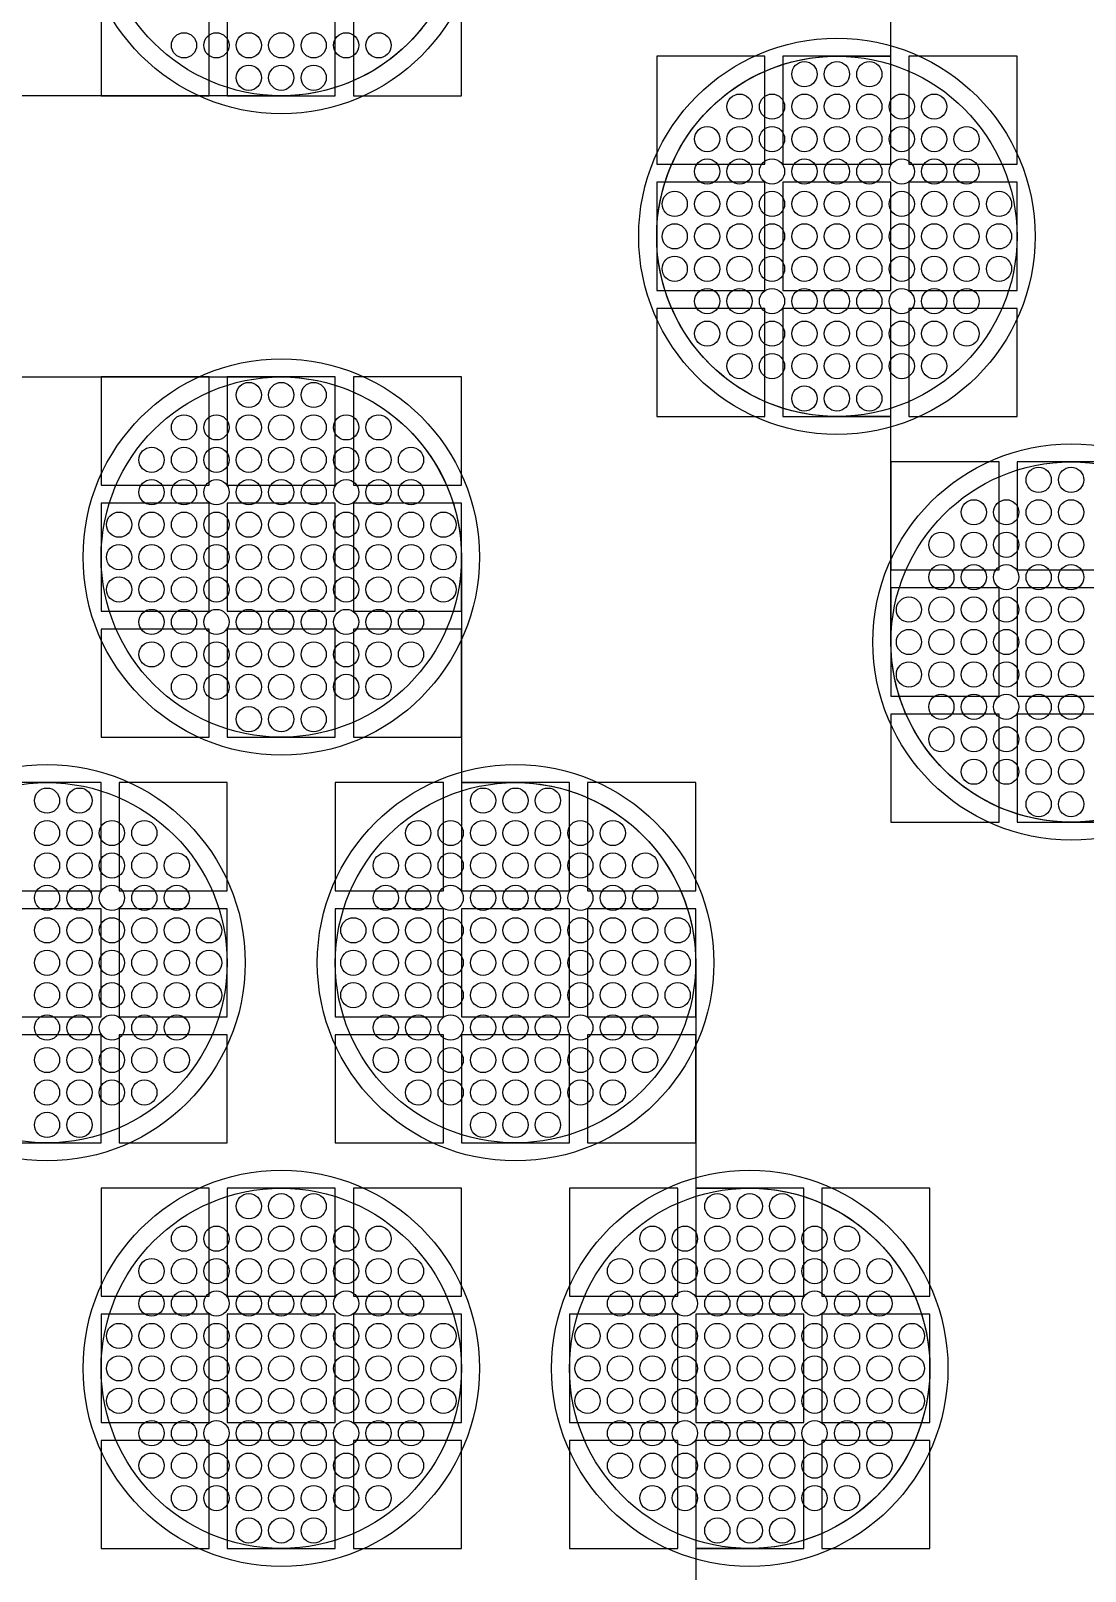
# Model space of a CAD drawing. Extents: x -49 to 54, y -38 to 38.
# Drawn here: x 25.093 to 28.019, y -5.276 to -1 of the extents above; entities that cross this region are included whole.
import ezdxf

# ---------------------------------------------------------------- set-up
doc = ezdxf.new("R2010")
doc.units = 0
for name, color, linetype in [('BACK_LAYER', 5, 'CONTINUOUS'), ('COND_LAYER_LOWER_ELECTRODE', 6, 'CONTINUOUS'), ('CONDUCTIVE_LAYER_BACK_LAYER', 2, 'CONTINUOUS'), ('EMITTER', 3, 'CONTINUOUS'), ('LOWER_ELECTRODE', 1, 'CONTINUOUS')]:
    doc.layers.add(name, color=color, linetype=linetype)

msp = doc.modelspace()

# ---------------------------------------------------------------- linework, layer by layer
at = {"layer": 'BACK_LAYER'}
for points in [[(25.2884, -1.1807), (25.5884, -1.1807), (25.5884, -0.8807), (25.2884, -0.8807)], [(25.6384, -1.1807), (25.9384, -1.1807), (25.9384, -0.8807), (25.6384, -0.8807)], [(25.9884, -1.1807), (26.2884, -1.1807), (26.2884, -0.8807), (25.9884, -0.8807)], [(26.8302, -1.3709), (27.1302, -1.3709), (27.1302, -1.0709), (26.8302, -1.0709)], [(27.1802, -1.3709), (27.4802, -1.3709), (27.4802, -1.0709), (27.1802, -1.0709)], [(27.5302, -1.3709), (27.8302, -1.3709), (27.8302, -1.0709), (27.5302, -1.0709)], [(26.8302, -1.7209), (27.1302, -1.7209), (27.1302, -1.4209), (26.8302, -1.4209)], [(27.1802, -1.7209), (27.4802, -1.7209), (27.4802, -1.4209), (27.1802, -1.4209)], [(27.5302, -1.7209), (27.8302, -1.7209), (27.8302, -1.4209), (27.5302, -1.4209)], [(26.8302, -2.0709), (27.1302, -2.0709), (27.1302, -1.7709), (26.8302, -1.7709)], [(27.1802, -2.0709), (27.4802, -2.0709), (27.4802, -1.7709), (27.1802, -1.7709)], [(27.5302, -2.0709), (27.8302, -2.0709), (27.8302, -1.7709), (27.5302, -1.7709)], [(25.2884, -2.2611), (25.5884, -2.2611), (25.5884, -1.9611), (25.2884, -1.9611)], [(25.6384, -2.2611), (25.9384, -2.2611), (25.9384, -1.9611), (25.6384, -1.9611)], [(25.9884, -2.2611), (26.2884, -2.2611), (26.2884, -1.9611), (25.9884, -1.9611)], [(27.4802, -2.4968), (27.7802, -2.4968), (27.7802, -2.1968), (27.4802, -2.1968)], [(27.8302, -2.4968), (28.1302, -2.4968), (28.1302, -2.1968), (27.8302, -2.1968)], [(25.2884, -2.6111), (25.5884, -2.6111), (25.5884, -2.3111), (25.2884, -2.3111)], [(25.6384, -2.6111), (25.9384, -2.6111), (25.9384, -2.3111), (25.6384, -2.3111)], [(25.9884, -2.6111), (26.2884, -2.6111), (26.2884, -2.3111), (25.9884, -2.3111)], [(27.4802, -2.8468), (27.7802, -2.8468), (27.7802, -2.5468), (27.4802, -2.5468)], [(27.8302, -2.8468), (28.1302, -2.8468), (28.1302, -2.5468), (27.8302, -2.5468)], [(25.2884, -2.9611), (25.5884, -2.9611), (25.5884, -2.6611), (25.2884, -2.6611)], [(25.6384, -2.9611), (25.9384, -2.9611), (25.9384, -2.6611), (25.6384, -2.6611)], [(25.9884, -2.9611), (26.2884, -2.9611), (26.2884, -2.6611), (25.9884, -2.6611)], [(27.4802, -3.1968), (27.7802, -3.1968), (27.7802, -2.8968), (27.4802, -2.8968)], [(27.8302, -3.1968), (28.1302, -3.1968), (28.1302, -2.8968), (27.8302, -2.8968)], [(24.9884, -3.387), (25.2884, -3.387), (25.2884, -3.087), (24.9884, -3.087)], [(25.3384, -3.387), (25.6384, -3.387), (25.6384, -3.087), (25.3384, -3.087)], [(25.9384, -3.387), (26.2384, -3.387), (26.2384, -3.087), (25.9384, -3.087)], [(26.2884, -3.387), (26.5884, -3.387), (26.5884, -3.087), (26.2884, -3.087)], [(26.6384, -3.387), (26.9384, -3.387), (26.9384, -3.087), (26.6384, -3.087)], [(24.9884, -3.737), (25.2884, -3.737), (25.2884, -3.437), (24.9884, -3.437)], [(25.3384, -3.737), (25.6384, -3.737), (25.6384, -3.437), (25.3384, -3.437)], [(25.9384, -3.737), (26.2384, -3.737), (26.2384, -3.437), (25.9384, -3.437)], [(26.2884, -3.737), (26.5884, -3.737), (26.5884, -3.437), (26.2884, -3.437)], [(26.6384, -3.737), (26.9384, -3.737), (26.9384, -3.437), (26.6384, -3.437)], [(24.9884, -4.087), (25.2884, -4.087), (25.2884, -3.787), (24.9884, -3.787)], [(25.3384, -4.087), (25.6384, -4.087), (25.6384, -3.787), (25.3384, -3.787)], [(25.9384, -4.087), (26.2384, -4.087), (26.2384, -3.787), (25.9384, -3.787)], [(26.2884, -4.087), (26.5884, -4.087), (26.5884, -3.787), (26.2884, -3.787)], [(26.6384, -4.087), (26.9384, -4.087), (26.9384, -3.787), (26.6384, -3.787)], [(25.2884, -4.5128), (25.5884, -4.5128), (25.5884, -4.2128), (25.2884, -4.2128)], [(25.6384, -4.5128), (25.9384, -4.5128), (25.9384, -4.2128), (25.6384, -4.2128)], [(25.9884, -4.5128), (26.2884, -4.5128), (26.2884, -4.2128), (25.9884, -4.2128)], [(26.5884, -4.5128), (26.8884, -4.5128), (26.8884, -4.2128), (26.5884, -4.2128)], [(26.9384, -4.5128), (27.2384, -4.5128), (27.2384, -4.2128), (26.9384, -4.2128)], [(27.2884, -4.5128), (27.5884, -4.5128), (27.5884, -4.2128), (27.2884, -4.2128)], [(25.2884, -4.8628), (25.5884, -4.8628), (25.5884, -4.5628), (25.2884, -4.5628)], [(25.6384, -4.8628), (25.9384, -4.8628), (25.9384, -4.5628), (25.6384, -4.5628)], [(25.9884, -4.8628), (26.2884, -4.8628), (26.2884, -4.5628), (25.9884, -4.5628)], [(26.5884, -4.8628), (26.8884, -4.8628), (26.8884, -4.5628), (26.5884, -4.5628)], [(26.9384, -4.8628), (27.2384, -4.8628), (27.2384, -4.5628), (26.9384, -4.5628)], [(27.2884, -4.8628), (27.5884, -4.8628), (27.5884, -4.5628), (27.2884, -4.5628)], [(25.2884, -5.2128), (25.5884, -5.2128), (25.5884, -4.9128), (25.2884, -4.9128)], [(25.6384, -5.2128), (25.9384, -5.2128), (25.9384, -4.9128), (25.6384, -4.9128)], [(25.9884, -5.2128), (26.2884, -5.2128), (26.2884, -4.9128), (25.9884, -4.9128)], [(26.5884, -5.2128), (26.8884, -5.2128), (26.8884, -4.9128), (26.5884, -4.9128)], [(26.9384, -5.2128), (27.2384, -5.2128), (27.2384, -4.9128), (26.9384, -4.9128)], [(27.2884, -5.2128), (27.5884, -5.2128), (27.5884, -4.9128), (27.2884, -4.9128)]]:
    msp.add_lwpolyline(points, close=True, dxfattribs=at)
at = {"layer": 'COND_LAYER_LOWER_ELECTRODE'}
for centre in [(25.7884, -0.6807), (27.3302, -1.5709), (25.7884, -2.4611), (27.9802, -2.6968), (25.1384, -3.587), (26.4384, -3.587), (25.7884, -4.7128), (27.0884, -4.7128)]:
    msp.add_circle(centre, 0.55, dxfattribs=at)
at = {"layer": 'CONDUCTIVE_LAYER_BACK_LAYER'}
for points in [[(28.1302, -3.1967), (27.9703, -3.1967), (27.9504, -3.1959), (27.9306, -3.1943), (27.9109, -3.1919), (27.8912, -3.1888), (27.8717, -3.1849), (27.8524, -3.1802), (27.8333, -3.1747), (27.8144, -3.1685), (27.7958, -3.1615), (27.7775, -3.1538), (27.7594, -3.1454), (27.7418, -3.1362), (27.7245, -3.1264), (27.7076, -3.1159), (27.6912, -3.1047), (27.6752, -3.0929), (27.6597, -3.0805), (27.6447, -3.0674), (27.6302, -3.0538), (27.6163, -3.0396), (27.6029, -3.0249), (27.5902, -3.0096), (27.5781, -2.9939), (27.5666, -2.9776), (27.5557, -2.961), (27.5456, -2.9439), (27.5361, -2.9264), (27.5273, -2.9086), (27.5192, -2.8904), (27.5119, -2.8719), (27.5053, -2.8532), (27.4995, -2.8342), (27.4944, -2.8149), (27.4901, -2.7955), (27.4865, -2.776), (27.4838, -2.7563), (27.4818, -2.7365), (27.4806, -2.7166), (27.4802, -2.6968), (27.4802, -2.0708), (27.3203, -2.0708), (27.3004, -2.07), (27.2806, -2.0685), (27.2609, -2.0661), (27.2412, -2.0629), (27.2217, -2.059), (27.2024, -2.0543), (27.1833, -2.0489), (27.1644, -2.0426), (27.1458, -2.0357), (27.1275, -2.028), (27.1094, -2.0195), (27.0918, -2.0104), (27.0745, -2.0006), (27.0576, -1.9901), (27.0412, -1.9789), (27.0252, -1.9671), (27.0097, -1.9547), (26.9947, -1.9416), (26.9802, -1.928), (26.9663, -1.9138), (26.9529, -1.899), (26.9402, -1.8838), (26.9281, -1.868), (26.9166, -1.8518), (26.9057, -1.8351), (26.8956, -1.8181), (26.8861, -1.8006), (26.8773, -1.7827), (26.8692, -1.7646), (26.8619, -1.7461), (26.8553, -1.7273), (26.8495, -1.7083), (26.8444, -1.6891), (26.8401, -1.6697), (26.8365, -1.6501), (26.8338, -1.6304), (26.8318, -1.6107), (26.8306, -1.5908), (26.8302, -1.5709), (26.8306, -1.5511), (26.8318, -1.5312), (26.8338, -1.5114), (26.8365, -1.4917), (26.8401, -1.4722), (26.8444, -1.4528), (26.8495, -1.4335), (26.8553, -1.4145), (26.8619, -1.3958), (26.8692, -1.3773), (26.8773, -1.3591), (26.8861, -1.3413), (26.8956, -1.3238), (26.9057, -1.3067), (26.9166, -1.2901), (26.9281, -1.2738), (26.9402, -1.2581), (26.9529, -1.2428), (26.9663, -1.2281), (26.9802, -1.2139), (26.9947, -1.2002), (27.0097, -1.1872), (27.0252, -1.1748), (27.0412, -1.1629), (27.0576, -1.1518), (27.0745, -1.1413), (27.0918, -1.1314), (27.1094, -1.1223), (27.1275, -1.1139), (27.1458, -1.1062), (27.1644, -1.0992), (27.1833, -1.093), (27.2024, -1.0875), (27.2217, -1.0828), (27.2412, -1.0789), (27.2609, -1.0758), (27.2806, -1.0734), (27.3004, -1.0718), (27.3203, -1.071), (27.4802, -1.071), (27.4802, -0.4451)], [(26.1784, -0.9936), (26.1656, -1.0088), (26.1523, -1.0236), (26.1384, -1.0378), (26.1239, -1.0514), (26.1089, -1.0645), (26.0934, -1.0769), (26.0774, -1.0887), (26.061, -1.0999), (26.0441, -1.1104), (26.0268, -1.1202), (26.0091, -1.1294), (25.9911, -1.1378), (25.9728, -1.1455), (25.9542, -1.1524), (25.9353, -1.1587), (25.9162, -1.1641), (25.8969, -1.1688), (25.8774, -1.1728), (25.8577, -1.1759), (25.838, -1.1783), (25.8182, -1.1798), (25.7983, -1.1806), (23.1784, -1.1806)], [(24.4884, -1.9612), (25.7983, -1.9612), (25.8182, -1.962), (25.838, -1.9636), (25.8577, -1.966), (25.8774, -1.9691), (25.8969, -1.973), (25.9162, -1.9777), (25.9353, -1.9832), (25.9542, -1.9894), (25.9728, -1.9964), (25.9911, -2.0041), (26.0091, -2.0125), (26.0268, -2.0216), (26.0441, -2.0315), (26.061, -2.042), (26.0774, -2.0531), (26.0934, -2.0649), (26.1089, -2.0774), (26.1239, -2.0904), (26.1384, -2.1041), (26.1523, -2.1183), (26.1656, -2.133), (26.1784, -2.1483), (26.1905, -2.164), (26.202, -2.1802), (26.2129, -2.1969), (26.223, -2.214), (26.2325, -2.2315), (26.2413, -2.2493), (26.2493, -2.2675), (26.2567, -2.286), (26.2633, -2.3047), (26.2691, -2.3237), (26.2742, -2.3429), (26.2785, -2.3624), (26.2821, -2.3819), (26.2848, -2.4016), (26.2868, -2.4214), (26.288, -2.4412), (26.2884, -2.4611), (26.2884, -3.0871), (26.4483, -3.0871), (26.4682, -3.0878), (26.488, -3.0894), (26.5077, -3.0918), (26.5274, -3.0949), (26.5469, -3.0989), (26.5662, -3.1036), (26.5853, -3.109), (26.6042, -3.1152), (26.6228, -3.1222), (26.6411, -3.1299), (26.6591, -3.1383), (26.6768, -3.1475), (26.6941, -3.1573), (26.711, -3.1678), (26.7274, -3.179), (26.7434, -3.1908), (26.7589, -3.2032), (26.7739, -3.2163), (26.7884, -3.2299), (26.8023, -3.2441), (26.8156, -3.2588), (26.8284, -3.2741), (26.8405, -3.2899), (26.852, -3.3061), (26.8629, -3.3227), (26.873, -3.3398), (26.8825, -3.3573), (26.8913, -3.3751), (26.8993, -3.3933), (26.9067, -3.4118), (26.9133, -3.4306), (26.9191, -3.4496), (26.9242, -3.4688), (26.9285, -3.4882), (26.9321, -3.5078), (26.9348, -3.5274), (26.9368, -3.5472), (26.938, -3.5671), (26.9384, -3.587), (26.9384, -4.2129), (27.0983, -4.2129), (27.1182, -4.2137), (27.138, -4.2153), (27.1577, -4.2176), (27.1774, -4.2208), (27.1969, -4.2247), (27.2162, -4.2294), (27.2353, -4.2349), (27.2542, -4.2411), (27.2728, -4.248), (27.2911, -4.2557), (27.3091, -4.2642), (27.3268, -4.2733), (27.3441, -4.2831), (27.361, -4.2936), (27.3774, -4.3048), (27.3934, -4.3166), (27.4089, -4.3291), (27.4239, -4.3421), (27.4384, -4.3557), (27.4523, -4.3699), (27.4656, -4.3847), (27.4784, -4.3999), (27.4905, -4.4157), (27.502, -4.4319), (27.5129, -4.4486), (27.523, -4.4657), (27.5325, -4.4831), (27.5413, -4.501), (27.5493, -4.5192), (27.5567, -4.5376), (27.5633, -4.5564), (27.5691, -4.5754), (27.5742, -4.5946), (27.5785, -4.614), (27.5821, -4.6336), (27.5848, -4.6533), (27.5868, -4.6731), (27.588, -4.6929), (27.5884, -4.7128), (27.588, -4.7327), (27.5868, -4.7525), (27.5848, -4.7723), (27.5821, -4.792), (27.5785, -4.8116), (27.5742, -4.831), (27.5691, -4.8502), (27.5633, -4.8692), (27.5567, -4.8879), (27.5493, -4.9064), (27.5413, -4.9246), (27.5325, -4.9424), (27.523, -4.9599), (27.5129, -4.977), (27.502, -4.9937), (27.4905, -5.0099), (27.4784, -5.0256), (27.4656, -5.0409), (27.4523, -5.0556), (27.4384, -5.0698), (27.4239, -5.0835), (27.4089, -5.0965), (27.3934, -5.109), (27.3774, -5.1208), (27.361, -5.1319), (27.3441, -5.1424), (27.3268, -5.1523), (27.3091, -5.1614), (27.2911, -5.1698), (27.2728, -5.1775), (27.2542, -5.1845), (27.2353, -5.1907), (27.2162, -5.1962), (27.1969, -5.2009), (27.1774, -5.2048), (27.1577, -5.208), (27.138, -5.2103), (27.1182, -5.2119), (27.0983, -5.2127), (26.9384, -5.2127), (26.9384, -5.8386)]]:
    msp.add_lwpolyline(points, dxfattribs=at)
at = {"layer": 'EMITTER'}
for centre in [(25.7884, -0.6807), (27.3302, -1.5709), (25.7884, -2.4611), (27.9802, -2.6968), (25.1384, -3.587), (26.4384, -3.587), (25.7884, -4.7128), (27.0884, -4.7128)]:
    msp.add_circle(centre, 0.5, dxfattribs=at)
at = {"layer": 'LOWER_ELECTRODE'}
for centre in [(25.5184, -1.0407), (25.6084, -1.0407), (25.6984, -1.0407), (25.7884, -1.0407), (25.8784, -1.0407), (25.9684, -1.0407), (26.0584, -1.0407), (25.6984, -1.1307), (25.7884, -1.1307), (25.8784, -1.1307), (27.2402, -1.1209), (27.3302, -1.1209), (27.4202, -1.1209), (27.0602, -1.2109), (27.1502, -1.2109), (27.2402, -1.2109), (27.3302, -1.2109), (27.4202, -1.2109), (27.5102, -1.2109), (27.6002, -1.2109), (26.9702, -1.3009), (27.0602, -1.3009), (27.1502, -1.3009), (27.2402, -1.3009), (27.3302, -1.3009), (27.4202, -1.3009), (27.5102, -1.3009), (27.6002, -1.3009), (27.6902, -1.3009), (26.9702, -1.3909), (27.0602, -1.3909), (27.1502, -1.3909), (27.2402, -1.3909), (27.3302, -1.3909), (27.4202, -1.3909), (27.5102, -1.3909), (27.6002, -1.3909), (27.6902, -1.3909), (26.8802, -1.4809), (26.9702, -1.4809), (27.0602, -1.4809), (27.1502, -1.4809), (27.2402, -1.4809), (27.3302, -1.4809), (27.4202, -1.4809), (27.5102, -1.4809), (27.6002, -1.4809), (27.6902, -1.4809), (27.7802, -1.4809), (26.8802, -1.5709), (26.9702, -1.5709), (27.0602, -1.5709), (27.1502, -1.5709), (27.2402, -1.5709), (27.3302, -1.5709), (27.4202, -1.5709), (27.5102, -1.5709), (27.6002, -1.5709), (27.6902, -1.5709), (27.7802, -1.5709), (26.8802, -1.6609), (26.9702, -1.6609), (27.0602, -1.6609), (27.1502, -1.6609), (27.2402, -1.6609), (27.3302, -1.6609), (27.4202, -1.6609), (27.5102, -1.6609), (27.6002, -1.6609), (27.6902, -1.6609), (27.7802, -1.6609), (26.9702, -1.7509), (27.0602, -1.7509), (27.1502, -1.7509), (27.2402, -1.7509), (27.3302, -1.7509), (27.4202, -1.7509), (27.5102, -1.7509), (27.6002, -1.7509), (27.6902, -1.7509), (26.9702, -1.8409), (27.0602, -1.8409), (27.1502, -1.8409), (27.2402, -1.8409), (27.3302, -1.8409), (27.4202, -1.8409), (27.5102, -1.8409), (27.6002, -1.8409), (27.6902, -1.8409), (27.0602, -1.9309), (27.1502, -1.9309), (27.2402, -1.9309), (27.3302, -1.9309), (27.4202, -1.9309), (27.5102, -1.9309), (27.6002, -1.9309), (25.6984, -2.0111), (25.7884, -2.0111), (25.8784, -2.0111), (27.2402, -2.0209), (27.3302, -2.0209), (27.4202, -2.0209), (25.5184, -2.1011), (25.6084, -2.1011), (25.6984, -2.1011), (25.7884, -2.1011), (25.8784, -2.1011), (25.9684, -2.1011), (26.0584, -2.1011), (25.4284, -2.1911), (25.5184, -2.1911), (25.6084, -2.1911), (25.6984, -2.1911), (25.7884, -2.1911), (25.8784, -2.1911), (25.9684, -2.1911), (26.0584, -2.1911), (26.1484, -2.1911), (27.8902, -2.2468), (27.9802, -2.2468), (25.4284, -2.2811), (25.5184, -2.2811), (25.6084, -2.2811), (25.6984, -2.2811), (25.7884, -2.2811), (25.8784, -2.2811), (25.9684, -2.2811), (26.0584, -2.2811), (26.1484, -2.2811), (27.7102, -2.3368), (27.8002, -2.3368), (27.8902, -2.3368), (27.9802, -2.3368), (25.3384, -2.3711), (25.4284, -2.3711), (25.5184, -2.3711), (25.6084, -2.3711), (25.6984, -2.3711), (25.7884, -2.3711), (25.8784, -2.3711), (25.9684, -2.3711), (26.0584, -2.3711), (26.1484, -2.3711), (26.2384, -2.3711), (27.6202, -2.4268), (27.7102, -2.4268), (27.8002, -2.4268), (27.8902, -2.4268), (27.9802, -2.4268), (25.3384, -2.4611), (25.4284, -2.4611), (25.5184, -2.4611), (25.6084, -2.4611), (25.6984, -2.4611), (25.7884, -2.4611), (25.8784, -2.4611), (25.9684, -2.4611), (26.0584, -2.4611), (26.1484, -2.4611), (26.2384, -2.4611), (25.3384, -2.5511), (25.4284, -2.5511), (25.5184, -2.5511), (25.6084, -2.5511), (25.6984, -2.5511), (25.7884, -2.5511), (25.8784, -2.5511), (25.9684, -2.5511), (26.0584, -2.5511), (26.1484, -2.5511), (26.2384, -2.5511), (27.6202, -2.5168), (27.7102, -2.5168), (27.8002, -2.5168), (27.8902, -2.5168), (27.9802, -2.5168), (25.4284, -2.6411), (25.5184, -2.6411), (25.6084, -2.6411), (25.6984, -2.6411), (25.7884, -2.6411), (25.8784, -2.6411), (25.9684, -2.6411), (26.0584, -2.6411), (26.1484, -2.6411), (27.5302, -2.6068), (27.6202, -2.6068), (27.7102, -2.6068), (27.8002, -2.6068), (27.8902, -2.6068), (27.9802, -2.6068), (27.5302, -2.6968), (27.6202, -2.6968), (27.7102, -2.6968), (27.8002, -2.6968), (27.8902, -2.6968), (27.9802, -2.6968), (25.4284, -2.7311), (25.5184, -2.7311), (25.6084, -2.7311), (25.6984, -2.7311), (25.7884, -2.7311), (25.8784, -2.7311), (25.9684, -2.7311), (26.0584, -2.7311), (26.1484, -2.7311), (27.5302, -2.7868), (27.6202, -2.7868), (27.7102, -2.7868), (27.8002, -2.7868), (27.8902, -2.7868), (27.9802, -2.7868), (25.5184, -2.8211), (25.6084, -2.8211), (25.6984, -2.8211), (25.7884, -2.8211), (25.8784, -2.8211), (25.9684, -2.8211), (26.0584, -2.8211), (27.6202, -2.8768), (27.7102, -2.8768), (27.8002, -2.8768), (27.8902, -2.8768), (27.9802, -2.8768), (25.6984, -2.9111), (25.7884, -2.9111), (25.8784, -2.9111), (27.6202, -2.9668), (27.7102, -2.9668), (27.8002, -2.9668), (27.8902, -2.9668), (27.9802, -2.9668), (27.7102, -3.0568), (27.8002, -3.0568), (27.8902, -3.0568), (27.9802, -3.0568), (25.1384, -3.137), (25.2284, -3.137), (26.3484, -3.137), (26.4384, -3.137), (26.5284, -3.137), (27.8902, -3.1468), (27.9802, -3.1468), (25.1384, -3.227), (25.2284, -3.227), (25.3184, -3.227), (25.4084, -3.227), (26.1684, -3.227), (26.2584, -3.227), (26.3484, -3.227), (26.4384, -3.227), (26.5284, -3.227), (26.6184, -3.227), (26.7084, -3.227), (25.1384, -3.317), (25.2284, -3.317), (25.3184, -3.317), (25.4084, -3.317), (25.4984, -3.317), (26.0784, -3.317), (26.1684, -3.317), (26.2584, -3.317), (26.3484, -3.317), (26.4384, -3.317), (26.5284, -3.317), (26.6184, -3.317), (26.7084, -3.317), (26.7984, -3.317), (25.1384, -3.407), (25.2284, -3.407), (25.3184, -3.407), (25.4084, -3.407), (25.4984, -3.407), (26.0784, -3.407), (26.1684, -3.407), (26.2584, -3.407), (26.3484, -3.407), (26.4384, -3.407), (26.5284, -3.407), (26.6184, -3.407), (26.7084, -3.407), (26.7984, -3.407), (25.1384, -3.497), (25.2284, -3.497), (25.3184, -3.497), (25.4084, -3.497), (25.4984, -3.497), (25.5884, -3.497), (25.9884, -3.497), (26.0784, -3.497), (26.1684, -3.497), (26.2584, -3.497), (26.3484, -3.497), (26.4384, -3.497), (26.5284, -3.497), (26.6184, -3.497), (26.7084, -3.497), (26.7984, -3.497), (26.8884, -3.497), (25.1384, -3.587), (25.2284, -3.587), (25.3184, -3.587), (25.4084, -3.587), (25.4984, -3.587), (25.5884, -3.587), (25.9884, -3.587), (26.0784, -3.587), (26.1684, -3.587), (26.2584, -3.587), (26.3484, -3.587), (26.4384, -3.587), (26.5284, -3.587), (26.6184, -3.587), (26.7084, -3.587), (26.7984, -3.587), (26.8884, -3.587), (25.1384, -3.677), (25.2284, -3.677), (25.3184, -3.677), (25.4084, -3.677), (25.4984, -3.677), (25.5884, -3.677), (25.9884, -3.677), (26.0784, -3.677), (26.1684, -3.677), (26.2584, -3.677), (26.3484, -3.677), (26.4384, -3.677), (26.5284, -3.677), (26.6184, -3.677), (26.7084, -3.677), (26.7984, -3.677), (26.8884, -3.677), (25.1384, -3.767), (25.2284, -3.767), (25.3184, -3.767), (25.4084, -3.767), (25.4984, -3.767), (26.0784, -3.767), (26.1684, -3.767), (26.2584, -3.767), (26.3484, -3.767), (26.4384, -3.767), (26.5284, -3.767), (26.6184, -3.767), (26.7084, -3.767), (26.7984, -3.767), (25.1384, -3.857), (25.2284, -3.857), (25.3184, -3.857), (25.4084, -3.857), (25.4984, -3.857), (26.0784, -3.857), (26.1684, -3.857), (26.2584, -3.857), (26.3484, -3.857), (26.4384, -3.857), (26.5284, -3.857), (26.6184, -3.857), (26.7084, -3.857), (26.7984, -3.857), (25.1384, -3.947), (25.2284, -3.947), (25.3184, -3.947), (25.4084, -3.947), (26.1684, -3.947), (26.2584, -3.947), (26.3484, -3.947), (26.4384, -3.947), (26.5284, -3.947), (26.6184, -3.947), (26.7084, -3.947), (25.1384, -4.037), (25.2284, -4.037), (26.3484, -4.037), (26.4384, -4.037), (26.5284, -4.037), (25.6984, -4.2628), (25.7884, -4.2628), (25.8784, -4.2628), (26.9984, -4.2628), (27.0884, -4.2628), (27.1784, -4.2628), (25.5184, -4.3528), (25.6084, -4.3528), (25.6984, -4.3528), (25.7884, -4.3528), (25.8784, -4.3528), (25.9684, -4.3528), (26.0584, -4.3528), (26.8184, -4.3528), (26.9084, -4.3528), (26.9984, -4.3528), (27.0884, -4.3528), (27.1784, -4.3528), (27.2684, -4.3528), (27.3584, -4.3528), (25.4284, -4.4428), (25.5184, -4.4428), (25.6084, -4.4428), (25.6984, -4.4428), (25.7884, -4.4428), (25.8784, -4.4428), (25.9684, -4.4428), (26.0584, -4.4428), (26.1484, -4.4428), (26.7284, -4.4428), (26.8184, -4.4428), (26.9084, -4.4428), (26.9984, -4.4428), (27.0884, -4.4428), (27.1784, -4.4428), (27.2684, -4.4428), (27.3584, -4.4428), (27.4484, -4.4428), (25.4284, -4.5328), (25.5184, -4.5328), (25.6084, -4.5328), (25.6984, -4.5328), (25.7884, -4.5328), (25.8784, -4.5328), (25.9684, -4.5328), (26.0584, -4.5328), (26.1484, -4.5328), (26.7284, -4.5328), (26.8184, -4.5328), (26.9084, -4.5328), (26.9984, -4.5328), (27.0884, -4.5328), (27.1784, -4.5328), (27.2684, -4.5328), (27.3584, -4.5328), (27.4484, -4.5328), (25.3384, -4.6228), (25.4284, -4.6228), (25.5184, -4.6228), (25.6084, -4.6228), (25.6984, -4.6228), (25.7884, -4.6228), (25.8784, -4.6228), (25.9684, -4.6228), (26.0584, -4.6228), (26.1484, -4.6228), (26.2384, -4.6228), (26.6384, -4.6228), (26.7284, -4.6228), (26.8184, -4.6228), (26.9084, -4.6228), (26.9984, -4.6228), (27.0884, -4.6228), (27.1784, -4.6228), (27.2684, -4.6228), (27.3584, -4.6228), (27.4484, -4.6228), (27.5384, -4.6228), (25.3384, -4.7128), (25.4284, -4.7128), (25.5184, -4.7128), (25.6084, -4.7128), (25.6984, -4.7128), (25.7884, -4.7128), (25.8784, -4.7128), (25.9684, -4.7128), (26.0584, -4.7128), (26.1484, -4.7128), (26.2384, -4.7128), (26.6384, -4.7128), (26.7284, -4.7128), (26.8184, -4.7128), (26.9084, -4.7128), (26.9984, -4.7128), (27.0884, -4.7128), (27.1784, -4.7128), (27.2684, -4.7128), (27.3584, -4.7128), (27.4484, -4.7128), (27.5384, -4.7128), (25.3384, -4.8028), (25.4284, -4.8028), (25.5184, -4.8028), (25.6084, -4.8028), (25.6984, -4.8028), (25.7884, -4.8028), (25.8784, -4.8028), (25.9684, -4.8028), (26.0584, -4.8028), (26.1484, -4.8028), (26.2384, -4.8028), (26.6384, -4.8028), (26.7284, -4.8028), (26.8184, -4.8028), (26.9084, -4.8028), (26.9984, -4.8028), (27.0884, -4.8028), (27.1784, -4.8028), (27.2684, -4.8028), (27.3584, -4.8028), (27.4484, -4.8028), (27.5384, -4.8028), (25.4284, -4.8928), (25.5184, -4.8928), (25.6084, -4.8928), (25.6984, -4.8928), (25.7884, -4.8928), (25.8784, -4.8928), (25.9684, -4.8928), (26.0584, -4.8928), (26.1484, -4.8928), (26.7284, -4.8928), (26.8184, -4.8928), (26.9084, -4.8928), (26.9984, -4.8928), (27.0884, -4.8928), (27.1784, -4.8928), (27.2684, -4.8928), (27.3584, -4.8928), (27.4484, -4.8928), (25.4284, -4.9828), (25.5184, -4.9828), (25.6084, -4.9828), (25.6984, -4.9828), (25.7884, -4.9828), (25.8784, -4.9828), (25.9684, -4.9828), (26.0584, -4.9828), (26.1484, -4.9828), (26.7284, -4.9828), (26.8184, -4.9828), (26.9084, -4.9828), (26.9984, -4.9828), (27.0884, -4.9828), (27.1784, -4.9828), (27.2684, -4.9828), (27.3584, -4.9828), (27.4484, -4.9828), (25.5184, -5.0728), (25.6084, -5.0728), (25.6984, -5.0728), (25.7884, -5.0728), (25.8784, -5.0728), (25.9684, -5.0728), (26.0584, -5.0728), (26.8184, -5.0728), (26.9084, -5.0728), (26.9984, -5.0728), (27.0884, -5.0728), (27.1784, -5.0728), (27.2684, -5.0728), (27.3584, -5.0728), (25.6984, -5.1628), (25.7884, -5.1628), (25.8784, -5.1628), (26.9984, -5.1628), (27.0884, -5.1628), (27.1784, -5.1628)]:
    msp.add_circle(centre, 0.035, dxfattribs=at)

doc.saveas('drawing.dxf')
